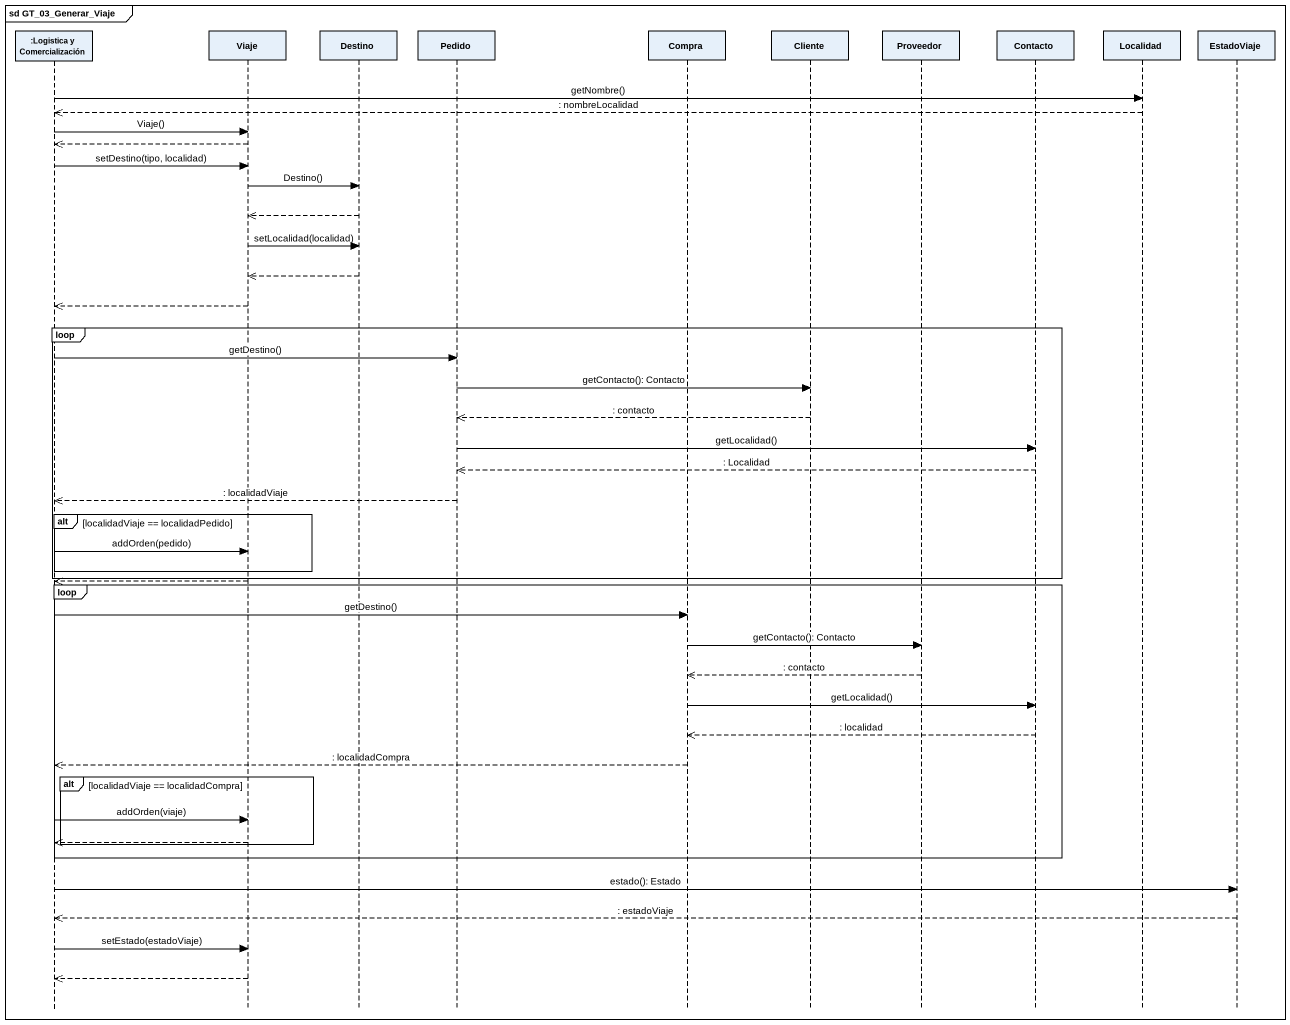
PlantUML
@startuml
mainframe sd GT_03_Generar_Viaje
hide footbox
participant ":Logistica y Comercialización" as Logistica_y_Comercialización
participant Viaje
participant Destino
participant Pedido
participant Compra
participant Cliente
participant Proveedor
participant Contacto
participant Localidad
participant EstadoViaje

Logistica_y_Comercialización -> Localidad : getNombre()
Localidad -->> Logistica_y_Comercialización : : nombreLocalidad
Logistica_y_Comercialización -> Viaje : Viaje()
Viaje -->> Logistica_y_Comercialización
Logistica_y_Comercialización -> Viaje : setDestino(tipo, localidad)
Viaje -> Destino : Destino()
Destino -->> Viaje
Viaje -> Destino : setLocalidad(localidad)
Destino -->> Viaje
Viaje -->> Logistica_y_Comercialización
loop
  Logistica_y_Comercialización -> Pedido : getDestino()
  Pedido -> Cliente : getContacto(): Contacto
  Cliente -->> Pedido : : contacto
  Pedido -> Contacto : getLocalidad()
  Contacto -->> Pedido : : Localidad
  Pedido -->> Logistica_y_Comercialización : : localidadViaje
  alt localidadViaje == localidadPedido
    Logistica_y_Comercialización -> Viaje : addOrden(pedido)
  end
end
Viaje -->> Logistica_y_Comercialización
loop
  Logistica_y_Comercialización -> Compra : getDestino()
  Compra -> Proveedor : getContacto(): Contacto
  Proveedor -->> Compra : : contacto
  Compra -> Contacto : getLocalidad()
  Contacto -->> Compra : : localidad
  Compra -->> Logistica_y_Comercialización : : localidadCompra
  alt localidadViaje == localidadCompra
    Logistica_y_Comercialización -> Viaje : addOrden(viaje)
    Viaje -->> Logistica_y_Comercialización
  end
end
Logistica_y_Comercialización -> EstadoViaje : estado(): Estado
EstadoViaje -->> Logistica_y_Comercialización : : estadoViaje
Logistica_y_Comercialización -> Viaje : setEstado(estadoViaje)
Viaje -->> Logistica_y_Comercialización
@enduml
